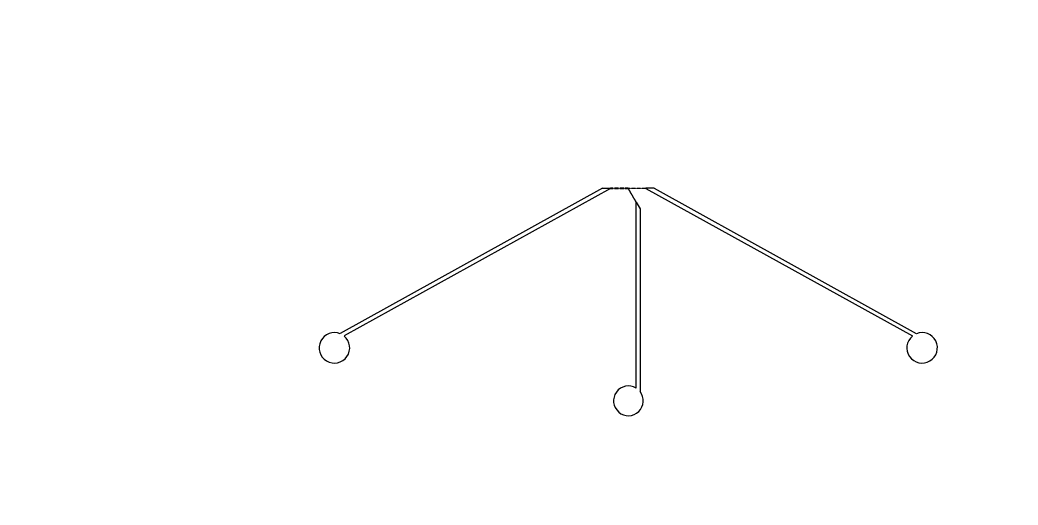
# Model space of a CAD drawing. Header units: inches. Extents: x 0 to 114300, y 0 to 114300.
# Drawn here: x 72976 to 85721, y 37171 to 43369 of the extents above; entities that cross this region are included whole.
import ezdxf

# ---------------------------------------------------------------- set-up
doc = ezdxf.new("R2010")
doc.units = ezdxf.units.IN
doc.header["$MEASUREMENT"] = 0

# ---------------------------------------------------------------- blocks, each defined once
blk = doc.blocks.new('*U116')
for p, q in [((-330, 1453), (-3678, -405)), ((-226, 1450), (-3628, -435)), ((-330, 1453), (-226, 1453)), ((-223, 1453), (-226, 1453)), ((-226, 1450), (-223, 1450)), ((-223, 1450), (-223, 1453)), ((223, 1450), (223, 1453)), ((223, 1453), (226, 1453)), ((226, 1450), (223, 1450)), ((330, 1453), (226, 1453)), ((226, 1450), (3628, -435)), ((330, 1453), (3678, -405)), ((101, 1276), (98, 1275)), ((98, 1275), (99, 1272)), ((102, 1274), (101, 1276)), ((100, -1100), (99, 1272)), ((102, 1274), (150, 1190)), ((150, 1190), (150, -1144))]:
    blk.add_line(p, q)
for points in [[(-219, 1450), (-219, 1453), (-222, 1453), (-222, 1450)], [(-215, 1450), (-215, 1453), (-218, 1453), (-218, 1450)], [(-211, 1450), (-211, 1453), (-214, 1453), (-214, 1450)], [(-207, 1450), (-207, 1453), (-210, 1453), (-210, 1450)], [(-203, 1450), (-203, 1453), (-206, 1453), (-206, 1450)], [(-199, 1450), (-199, 1453), (-202, 1453), (-202, 1450)], [(-195, 1450), (-195, 1453), (-198, 1453), (-198, 1450)], [(-191, 1450), (-191, 1453), (-194, 1453), (-194, 1450)], [(-187, 1450), (-187, 1453), (-190, 1453), (-190, 1450)], [(-183, 1450), (-183, 1453), (-186, 1453), (-186, 1450)], [(-179, 1450), (-179, 1453), (-182, 1453), (-182, 1450)], [(-175, 1450), (-175, 1453), (-178, 1453), (-178, 1450)], [(-171, 1450), (-171, 1453), (-174, 1453), (-174, 1450)], [(-167, 1450), (-167, 1453), (-170, 1453), (-170, 1450)], [(-163, 1450), (-163, 1453), (-166, 1453), (-166, 1450)], [(-159, 1450), (-159, 1453), (-162, 1453), (-162, 1450)], [(-155, 1450), (-155, 1453), (-158, 1453), (-158, 1450)], [(-151, 1450), (-151, 1453), (-154, 1453), (-154, 1450)], [(-147, 1450), (-147, 1453), (-150, 1453), (-150, 1450)], [(-143, 1450), (-143, 1453), (-146, 1453), (-146, 1450)], [(-139, 1450), (-139, 1453), (-142, 1453), (-142, 1450)], [(-135, 1450), (-135, 1453), (-138, 1453), (-138, 1450)], [(-131, 1450), (-131, 1453), (-134, 1453), (-134, 1450)], [(-127, 1450), (-127, 1453), (-130, 1453), (-130, 1450)], [(-123, 1450), (-123, 1453), (-126, 1453), (-126, 1450)], [(-119, 1450), (-119, 1453), (-122, 1453), (-122, 1450)], [(-115, 1450), (-115, 1453), (-118, 1453), (-118, 1450)], [(-111, 1450), (-111, 1453), (-114, 1453), (-114, 1450)], [(-107, 1450), (-107, 1453), (-110, 1453), (-110, 1450)], [(-103, 1450), (-103, 1453), (-106, 1453), (-106, 1450)], [(-99, 1450), (-99, 1453), (-102, 1453), (-102, 1450)], [(-95, 1450), (-95, 1453), (-98, 1453), (-98, 1450)], [(-91, 1450), (-91, 1453), (-94, 1453), (-94, 1450)], [(-87, 1450), (-87, 1453), (-90, 1453), (-90, 1450)], [(-83, 1450), (-83, 1453), (-86, 1453), (-86, 1450)], [(-79, 1450), (-79, 1453), (-82, 1453), (-82, 1450)], [(-75, 1450), (-75, 1453), (-78, 1453), (-78, 1450)], [(-71, 1450), (-71, 1453), (-74, 1453), (-74, 1450)], [(-67, 1450), (-67, 1453), (-70, 1453), (-70, 1450)], [(-63, 1450), (-63, 1453), (-66, 1453), (-66, 1450)], [(-59, 1450), (-59, 1453), (-62, 1453), (-62, 1450)], [(-55, 1450), (-55, 1453), (-58, 1453), (-58, 1450)], [(-51, 1450), (-51, 1453), (-54, 1453), (-54, 1450)], [(-47, 1450), (-47, 1453), (-50, 1453), (-50, 1450)], [(-43, 1450), (-43, 1453), (-46, 1453), (-46, 1450)], [(-39, 1450), (-39, 1453), (-42, 1453), (-42, 1450)], [(-35, 1450), (-35, 1453), (-38, 1453), (-38, 1450)], [(-31, 1450), (-31, 1453), (-34, 1453), (-34, 1450)], [(-27, 1450), (-27, 1453), (-30, 1453), (-30, 1450)], [(-23, 1450), (-23, 1453), (-26, 1453), (-26, 1450)], [(-19, 1450), (-19, 1453), (-22, 1453), (-22, 1450)], [(-15, 1450), (-15, 1453), (-18, 1453), (-18, 1450)], [(-11, 1450), (-11, 1453), (-14, 1453), (-14, 1450)], [(-7, 1450), (-7, 1453), (-10, 1453), (-10, 1450)], [(-3, 1450), (-3, 1453), (-6, 1453), (-6, 1450)], [(1, 1449), (-2, 1448), (-1, 1445), (2, 1447)], [(-1, 1450), (-1, 1453), (1, 1453), (1, 1450)], [(3, 1446), (0, 1444), (1, 1442), (4, 1443)], [(5, 1442), (2, 1441), (3, 1438), (6, 1440)], [(3, 1450), (3, 1453), (6, 1453), (6, 1450)], [(7, 1439), (4, 1437), (5, 1435), (8, 1436)], [(9, 1435), (6, 1434), (7, 1431), (10, 1433)], [(7, 1450), (7, 1453), (10, 1453), (10, 1450)], [(11, 1432), (8, 1431), (9, 1428), (12, 1429)], [(13, 1429), (10, 1427), (11, 1424), (14, 1426)], [(11, 1450), (11, 1453), (14, 1453), (14, 1450)], [(15, 1425), (12, 1424), (13, 1421), (16, 1422)], [(17, 1422), (14, 1420), (15, 1418), (18, 1419)], [(15, 1450), (15, 1453), (18, 1453), (18, 1450)], [(19, 1418), (16, 1417), (17, 1414), (20, 1416)], [(21, 1415), (18, 1413), (19, 1411), (22, 1412)], [(19, 1450), (19, 1453), (22, 1453), (22, 1450)], [(23, 1411), (20, 1410), (21, 1407), (24, 1409)], [(25, 1408), (22, 1406), (23, 1404), (26, 1405)], [(23, 1450), (23, 1453), (26, 1453), (26, 1450)], [(27, 1404), (24, 1403), (25, 1400), (28, 1402)], [(27, 1450), (27, 1453), (30, 1453), (30, 1450)], [(31, 1450), (31, 1453), (34, 1453), (34, 1450)], [(35, 1450), (35, 1453), (38, 1453), (38, 1450)], [(39, 1450), (39, 1453), (42, 1453), (42, 1450)], [(43, 1450), (43, 1453), (46, 1453), (46, 1450)], [(47, 1450), (47, 1453), (50, 1453), (50, 1450)], [(51, 1450), (51, 1453), (54, 1453), (54, 1450)], [(55, 1450), (55, 1453), (58, 1453), (58, 1450)], [(59, 1450), (59, 1453), (62, 1453), (62, 1450)], [(63, 1450), (63, 1453), (66, 1453), (66, 1450)], [(67, 1450), (67, 1453), (70, 1453), (70, 1450)], [(71, 1450), (71, 1453), (74, 1453), (74, 1450)], [(75, 1450), (75, 1453), (78, 1453), (78, 1450)], [(79, 1450), (79, 1453), (82, 1453), (82, 1450)], [(83, 1450), (83, 1453), (86, 1453), (86, 1450)], [(87, 1450), (87, 1453), (90, 1453), (90, 1450)], [(91, 1450), (91, 1453), (94, 1453), (94, 1450)], [(95, 1450), (95, 1453), (98, 1453), (98, 1450)], [(99, 1450), (99, 1453), (102, 1453), (102, 1450)], [(103, 1450), (103, 1453), (106, 1453), (106, 1450)], [(107, 1450), (107, 1453), (110, 1453), (110, 1450)], [(111, 1450), (111, 1453), (114, 1453), (114, 1450)], [(115, 1450), (115, 1453), (118, 1453), (118, 1450)], [(119, 1450), (119, 1453), (122, 1453), (122, 1450)], [(123, 1450), (123, 1453), (126, 1453), (126, 1450)], [(127, 1450), (127, 1453), (130, 1453), (130, 1450)], [(131, 1450), (131, 1453), (134, 1453), (134, 1450)], [(135, 1450), (135, 1453), (138, 1453), (138, 1450)], [(139, 1450), (139, 1453), (142, 1453), (142, 1450)], [(143, 1450), (143, 1453), (146, 1453), (146, 1450)], [(147, 1450), (147, 1453), (150, 1453), (150, 1450)], [(151, 1450), (151, 1453), (154, 1453), (154, 1450)], [(155, 1450), (155, 1453), (158, 1453), (158, 1450)], [(159, 1450), (159, 1453), (162, 1453), (162, 1450)], [(163, 1450), (163, 1453), (166, 1453), (166, 1450)], [(167, 1450), (167, 1453), (170, 1453), (170, 1450)], [(171, 1450), (171, 1453), (174, 1453), (174, 1450)], [(175, 1450), (175, 1453), (178, 1453), (178, 1450)], [(179, 1450), (179, 1453), (182, 1453), (182, 1450)], [(183, 1450), (183, 1453), (186, 1453), (186, 1450)], [(187, 1450), (187, 1453), (190, 1453), (190, 1450)], [(191, 1450), (191, 1453), (194, 1453), (194, 1450)], [(195, 1450), (195, 1453), (198, 1453), (198, 1450)], [(199, 1450), (199, 1453), (202, 1453), (202, 1450)], [(203, 1450), (203, 1453), (206, 1453), (206, 1450)], [(207, 1450), (207, 1453), (210, 1453), (210, 1450)], [(211, 1450), (211, 1453), (214, 1453), (214, 1450)], [(215, 1450), (215, 1453), (218, 1453), (218, 1450)], [(219, 1450), (219, 1453), (222, 1453), (222, 1450)], [(29, 1401), (26, 1399), (27, 1397), (30, 1398)], [(31, 1397), (28, 1396), (29, 1393), (32, 1395)], [(33, 1394), (30, 1392), (31, 1390), (34, 1391)], [(35, 1390), (32, 1389), (33, 1386), (36, 1388)], [(37, 1387), (34, 1385), (35, 1383), (38, 1384)], [(39, 1384), (36, 1382), (37, 1379), (40, 1381)], [(41, 1380), (38, 1379), (39, 1376), (42, 1377)], [(43, 1377), (40, 1375), (41, 1372), (44, 1374)], [(45, 1373), (42, 1372), (43, 1369), (46, 1371)], [(47, 1370), (44, 1368), (45, 1366), (48, 1367)], [(49, 1366), (46, 1365), (47, 1362), (50, 1364)], [(51, 1363), (48, 1361), (49, 1359), (52, 1360)], [(53, 1359), (50, 1358), (51, 1355), (54, 1357)], [(55, 1356), (52, 1354), (53, 1352), (56, 1353)], [(57, 1352), (54, 1351), (55, 1348), (58, 1350)], [(59, 1349), (56, 1347), (57, 1345), (60, 1346)], [(61, 1345), (58, 1344), (59, 1341), (62, 1343)], [(63, 1342), (60, 1340), (61, 1338), (64, 1339)], [(65, 1338), (62, 1337), (63, 1334), (66, 1336)], [(67, 1335), (64, 1334), (65, 1331), (68, 1332)], [(69, 1332), (66, 1330), (67, 1327), (70, 1329)], [(71, 1328), (68, 1327), (69, 1324), (72, 1325)], [(73, 1325), (70, 1323), (71, 1321), (74, 1322)], [(75, 1321), (72, 1320), (73, 1317), (76, 1319)], [(77, 1318), (74, 1316), (75, 1314), (78, 1315)], [(79, 1314), (76, 1313), (77, 1310), (80, 1312)], [(81, 1311), (78, 1309), (79, 1307), (82, 1308)], [(83, 1307), (80, 1306), (81, 1303), (84, 1305)], [(85, 1304), (82, 1302), (83, 1300), (86, 1301)], [(87, 1300), (84, 1299), (85, 1296), (88, 1298)], [(89, 1297), (86, 1295), (87, 1293), (90, 1294)], [(91, 1293), (88, 1292), (89, 1289), (92, 1291)], [(93, 1290), (90, 1288), (91, 1286), (94, 1287)], [(95, 1287), (92, 1285), (93, 1282), (96, 1284)], [(97, 1283), (94, 1282), (95, 1279), (98, 1280)], [(99, 1280), (96, 1278), (97, 1275), (100, 1277)]]:
    blk.add_lwpolyline(points, close=True)
for centre, radius, start, end in [((-3752, -586), 195, 67.7517, 50.6835), ((3752, -586), 195, 129.3165, 112.2483), ((2, -1263), 190, 58.97, 38.8633)]:
    blk.add_arc(centre, radius, start, end)
blk = doc.blocks.new('*U98')
at = {"color": 0, "linetype": 'ByBlock', "lineweight": -2, "transparency": 16777216}
blk.add_blockref('*U116', (48000, 0), dxfattribs=at)

msp = doc.modelspace()

# ---------------------------------------------------------------- hatches: boundary and pattern name
h = msp.add_hatch()
h.set_pattern_fill('ANSI31', color=256, scale=100)
h.set_pattern_definition([(45, (-3636.992, -6350), (-8.8388348, 8.8388348), [])])
h.paths.add_polyline_path([(114300, 0), (0, 0), (0, 114300), (114300, 114300)])
edge = h.paths.add_edge_path(flags=16)
edge.add_arc((57150, 57150), 50800, 288.3584, 529.7953, ccw=False)
edge.add_line((73150, 8935), (41150, 8935))
edge.add_arc((57150, 57150), 50800, 190.2047, 251.6416, ccw=False)
edge.add_arc((57150, 57150), 50800, 169.7953, 190.2047, ccw=False)

# ---------------------------------------------------------------- block references
msp.add_blockref('*U98', (32744, 39766))

doc.saveas('drawing.dxf')
